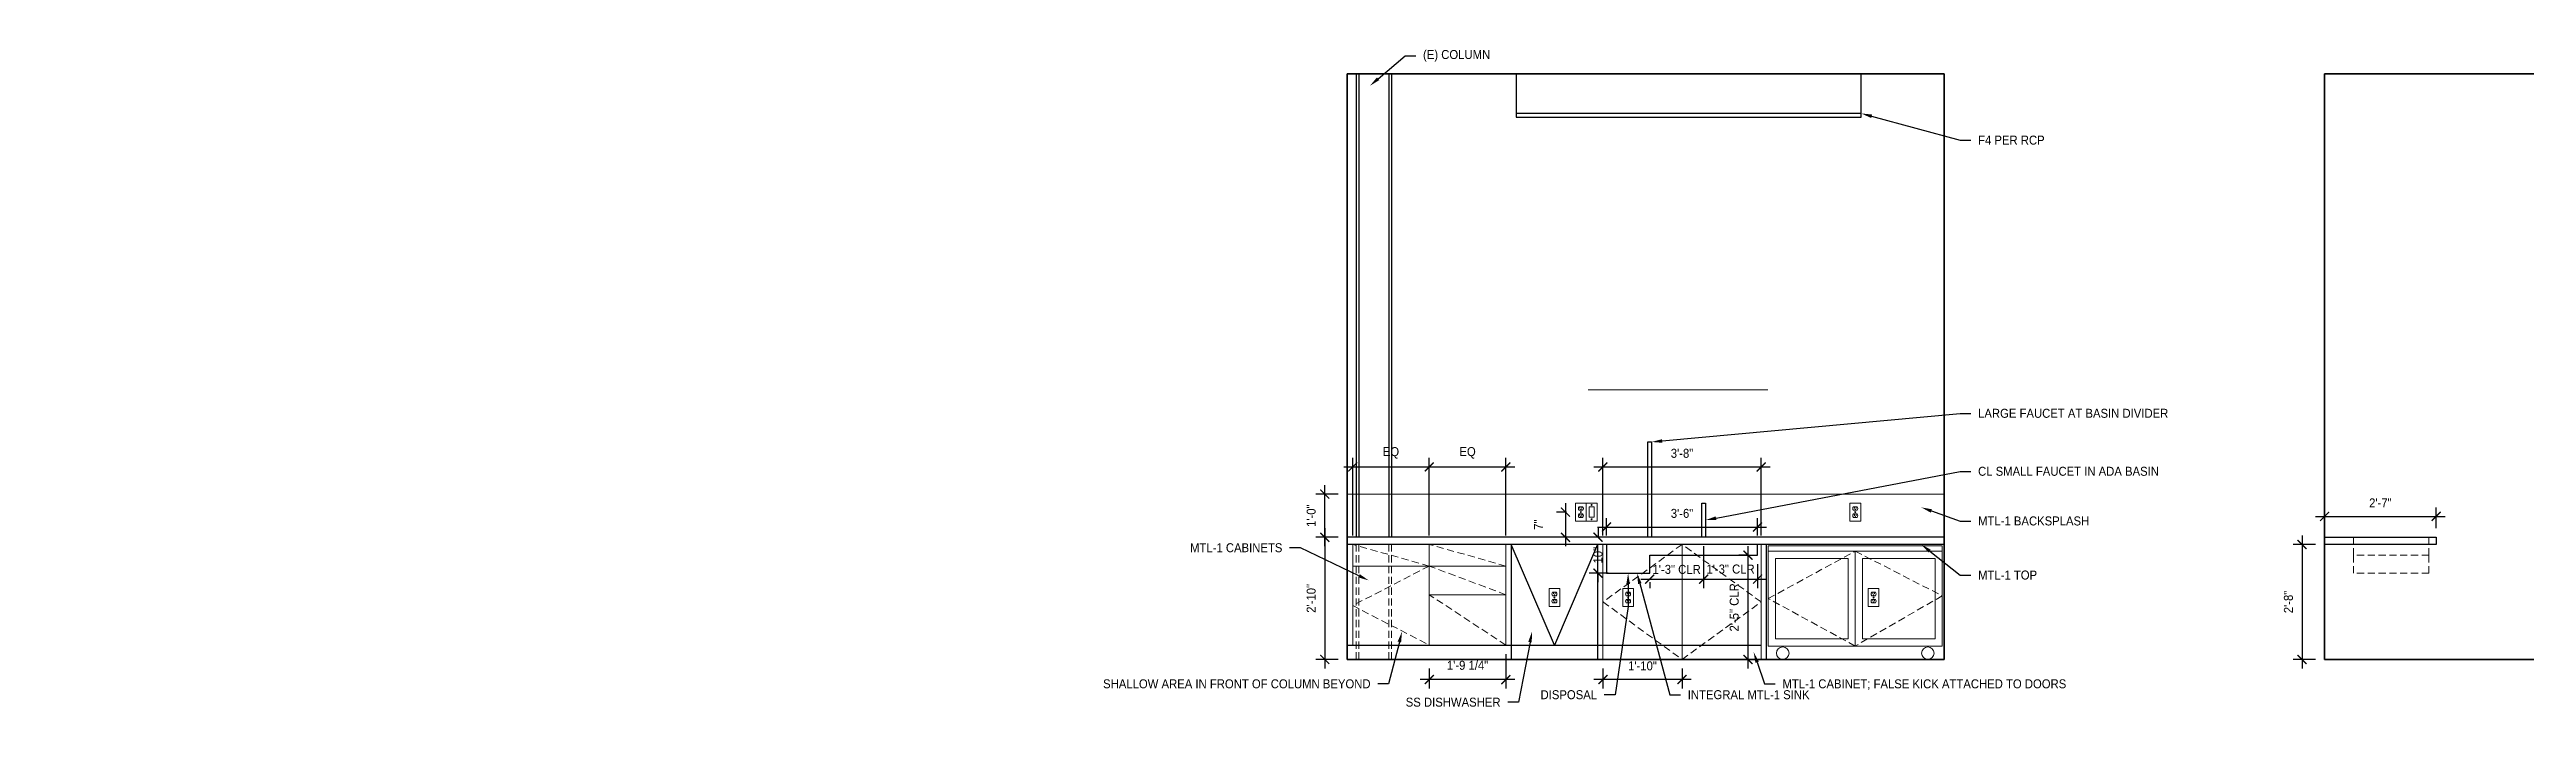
# Model space of a CAD drawing. Header units: inches. Extents: x -3027 to 6920, y -6604 to 320.
# Drawn here: x 3015 to 3703, y -3014 to -2830 of the extents above; entities that cross this region are included whole.
import ezdxf
from ezdxf import colors
from ezdxf.entities.mleader import LeaderData, LeaderLine
from ezdxf.math import Vec2, Vec3

# ---------------------------------------------------------------- set-up
doc = ezdxf.new("R2010")
doc.units = ezdxf.units.IN
doc.header["$LTSCALE"] = 4
doc.header["$MEASUREMENT"] = 0
doc.header["$PDMODE"] = 35
doc.header["$PDSIZE"] = -5
doc.linetypes.add('DASHED', pattern=[0.75, 0.5, -0.25])
doc.layers.get('0').update_dxf_attribs({"linetype": 'CONTINUOUS'})
doc.layers.get('Defpoints').update_dxf_attribs({"linetype": 'CONTINUOUS'})
for name, color, linetype, lineweight in [('A-ELEV-2', 5, 'CONTINUOUS', 25), ('A-ELEV-3', 8, 'CONTINUOUS', 15), ('A-ELEV-4', 9, 'CONTINUOUS', 9), ('A-ELEV-BYND', 9, 'DASHED', 9), ('A-ELEV-CUT', 3, 'CONTINUOUS', 50), ('A-NOTE-DIM', 8, 'CONTINUOUS', 15), ('A-NOTE-REF', 8, 'CONTINUOUS', 15)]:
    doc.layers.add(name, color=color, linetype=linetype, lineweight=lineweight)
doc.styles.add('ANNOT-SM', font='swisse.ttf', dxfattribs={"width": 0.9, "height": 0.078125})
doc.dimstyles.new('DIM-ANNOT', dxfattribs={"dimtxt": 0.078125, "dimasz": 0.078125, "dimexe": 0.078125, "dimexo": 0.078125, "dimgap": 0.078125, "dimtad": 1, "dimzin": 11, "dimdsep": 46, "dimlunit": 4, "dimtxsty": 'ANNOT-SM', "dimblk1": 'ARCHTICK', "dimblk2": 'ARCHTICK', "dimsah": 1, "dimcen": 0, "dimdle": 0.078125, "dimclrd": 8, "dimclre": 8, "dimclrt": 8, "dimadec": 0, "dimazin": 0, "dimtfac": 4, "dimtofl": 0, "dimtmove": 2, "dimatfit": 3, "dimfxl": 1, "dimfrac": 2, "dimtzin": 0, "dimarcsym": 0})

# ---------------------------------------------------------------- blocks, each defined once
blk = doc.blocks.new('_ARCHTICK')
at = {"color": 0, "linetype": 'ByBlock', "const_width": 0.15}
blk.add_lwpolyline([(-0.5, -0.5), (0.5, 0.5)], dxfattribs=at)
blk = doc.blocks.new('*D149')
at = {"layer": 'A-NOTE-DIM', "color": 8, "lineweight": -2, "transparency": 16777216}
for p, q in [((3644.85, -2960.19), (3680.85, -2960.19)), ((3647.35, -2963.5), (3647.35, -2957.69)), ((3678.35, -2963.5), (3678.35, -2957.69))]:
    blk.add_line(p, q, dxfattribs=at)
at = {"layer": 'Defpoints', "color": 0, "transparency": 16777216}
for p in [(3678.35, -2960.19), (3647.35, -2966), (3678.35, -2966)]:
    blk.add_point(p, dxfattribs=at)
at = {"layer": 'A-NOTE-DIM', "color": 8, "lineweight": -2, "transparency": 16777216, "xscale": 2.5, "yscale": 2.5, "zscale": 2.5, "rotation": 180}
blk.add_blockref('_ARCHTICK', (3647.35, -2960.19), dxfattribs=at)
at = {"layer": 'A-NOTE-DIM', "color": 8, "lineweight": -2, "transparency": 16777216, "xscale": 2.5, "yscale": 2.5, "zscale": 2.5}
blk.add_blockref('_ARCHTICK', (3678.35, -2960.19), dxfattribs=at)
at = {"layer": 'A-NOTE-DIM', "color": 8, "transparency": 16777216, "insert": (3662.85, -2956.44), "char_height": 2.5, "attachment_point": 5, "style": 'ANNOT-SM'}
blk.add_mtext('2\'-7" ', dxfattribs=at)
blk = doc.blocks.new('*D150')
at = {"layer": 'A-NOTE-DIM', "color": 8, "lineweight": -2, "transparency": 16777216}
for p, q in [((3644.85, -2968), (3638.57, -2968)), ((3641.07, -2965.5), (3641.07, -3002.5)), ((3644.85, -3000), (3638.57, -3000))]:
    blk.add_line(p, q, dxfattribs=at)
at = {"layer": 'Defpoints', "color": 0, "transparency": 16777216}
for p in [(3647.35, -2968), (3641.07, -3000), (3647.35, -3000)]:
    blk.add_point(p, dxfattribs=at)
at = {"layer": 'A-NOTE-DIM', "color": 8, "lineweight": -2, "transparency": 16777216, "xscale": 2.5, "yscale": 2.5, "zscale": 2.5}
for p, rotation in [((3641.07, -2968), 90), ((3641.07, -3000), 270)]:
    blk.add_blockref('_ARCHTICK', p, dxfattribs=dict(at, rotation=rotation))
at = {"layer": 'A-NOTE-DIM', "color": 8, "transparency": 16777216, "insert": (3637.29, -2984), "char_height": 2.5, "attachment_point": 5, "rotation": 90, "style": 'ANNOT-SM'}
blk.add_mtext('2\'-8" ', dxfattribs=at)
blk = doc.blocks.new('*D188')
at = {"layer": 'A-NOTE-DIM', "color": 8, "lineweight": -2, "transparency": 16777216}
for p, q in [((3373, -2954), (3366.74, -2954)), ((3369.24, -2968.5), (3369.24, -2951.5)), ((3373, -2966), (3366.74, -2966))]:
    blk.add_line(p, q, dxfattribs=at)
at = {"layer": 'Defpoints', "color": 0, "transparency": 16777216}
for p in [(3369.24, -2954), (3375.5, -2954), (3375.5, -2966)]:
    blk.add_point(p, dxfattribs=at)
at = {"layer": 'A-NOTE-DIM', "color": 8, "lineweight": -2, "transparency": 16777216, "xscale": 2.5, "yscale": 2.5, "zscale": 2.5}
for p, rotation in [((3369.24, -2954), 90), ((3369.24, -2966), 270)]:
    blk.add_blockref('_ARCHTICK', p, dxfattribs=dict(at, rotation=rotation))
at = {"layer": 'A-NOTE-DIM', "color": 8, "transparency": 16777216, "insert": (3365.46, -2960), "char_height": 2.5, "attachment_point": 5, "rotation": 90, "style": 'ANNOT-SM'}
blk.add_mtext('1\'-0" ', dxfattribs=at)
blk = doc.blocks.new('*D189')
at = {"layer": 'A-NOTE-DIM', "color": 8, "lineweight": -2, "transparency": 16777216}
for p, q in [((3373, -2966), (3366.74, -2966)), ((3369.24, -2963.5), (3369.24, -3002.5)), ((3373, -3000), (3366.74, -3000))]:
    blk.add_line(p, q, dxfattribs=at)
at = {"layer": 'Defpoints', "color": 0, "transparency": 16777216}
for p in [(3375.5, -2966), (3369.24, -3000), (3375.5, -3000)]:
    blk.add_point(p, dxfattribs=at)
at = {"layer": 'A-NOTE-DIM', "color": 8, "lineweight": -2, "transparency": 16777216, "xscale": 2.5, "yscale": 2.5, "zscale": 2.5}
for p, rotation in [((3369.24, -2966), 90), ((3369.24, -3000), 270)]:
    blk.add_blockref('_ARCHTICK', p, dxfattribs=dict(at, rotation=rotation))
at = {"layer": 'A-NOTE-DIM', "color": 8, "transparency": 16777216, "insert": (3365.46, -2983), "char_height": 2.5, "attachment_point": 5, "rotation": 90, "style": 'ANNOT-SM'}
blk.add_mtext('2\'-10" ', dxfattribs=at)
blk = doc.blocks.new('LED FIXTURE 8FT')
at = {"layer": 'A-ELEV-2'}
blk.add_line((0, -11), (-96, -11), dxfattribs=at)
blk.add_lwpolyline([(-96, 0), (-96, -12), (0, -12), (0, 0)], dxfattribs=at)
blk = doc.blocks.new('P11-UNDERCOUNTER REG double')
at = {"layer": 'A-ELEV-3'}
blk.add_lwpolyline([(0.5, 4), (0.5, 31.875), (48.875, 31.875), (48.875, 4), (0.5, 4)], dxfattribs=at)
for centre in [(4.5, 2), (44.875, 2)]:
    blk.add_circle(centre, 1.75, dxfattribs=at)
at = {"layer": 'A-ELEV-4'}
blk.add_line((48.875, 30.375), (0.5, 30.375), dxfattribs=at)
for points in [[(24.6875, 30.375), (0.5, 30.375), (0.5, 4), (24.6875, 4)], [(22.6875, 28.375), (2.5, 28.375), (2.5, 6), (22.6875, 6)], [(48.875, 4), (24.6875, 4), (24.6875, 30.375), (48.875, 30.375)], [(46.875, 6), (26.6875, 6), (26.6875, 28.375), (46.875, 28.375)]]:
    blk.add_lwpolyline(points, close=True, dxfattribs=at)
at = {"layer": 'A-ELEV-BYND'}
blk.add_lwpolyline([(24.6875, 4), (48.875, 17.1875), (24.6875, 30.375), (0.5, 17.9375)], close=True, dxfattribs=at)
blk = doc.blocks.new('*D190')
at = {"layer": 'A-NOTE-DIM', "color": 8, "lineweight": -2, "transparency": 16777216}
for p, q in [((3474.61, -2968.5), (3474.61, -2980.15)), ((3489.61, -2973.5), (3489.61, -2980.15)), ((3472.11, -2977.65), (3492.11, -2977.65))]:
    blk.add_line(p, q, dxfattribs=at)
at = {"layer": 'Defpoints', "color": 0, "transparency": 16777216}
for p in [(3474.61, -2966), (3489.61, -2971), (3489.61, -2977.65)]:
    blk.add_point(p, dxfattribs=at)
at = {"layer": 'A-NOTE-DIM', "color": 8, "lineweight": -2, "transparency": 16777216, "xscale": 2.5, "yscale": 2.5, "zscale": 2.5, "rotation": 180}
blk.add_blockref('_ARCHTICK', (3474.61, -2977.65), dxfattribs=at)
at = {"layer": 'A-NOTE-DIM', "color": 8, "lineweight": -2, "transparency": 16777216, "xscale": 2.5, "yscale": 2.5, "zscale": 2.5}
blk.add_blockref('_ARCHTICK', (3489.61, -2977.65), dxfattribs=at)
at = {"layer": 'A-NOTE-DIM', "color": 8, "transparency": 16777216, "insert": (3482.11, -2974.86), "char_height": 2.5, "attachment_point": 5, "style": 'ANNOT-SM'}
blk.add_mtext('1\'-3" CLR', dxfattribs=at)
blk = doc.blocks.new('*D191')
at = {"layer": 'A-NOTE-DIM', "color": 8, "lineweight": -2, "transparency": 16777216}
for p, q in [((3486.95, -2968.5), (3486.95, -3002.5)), ((3487.11, -2971), (3484.45, -2971)), ((3487.64, -3000), (3484.45, -3000))]:
    blk.add_line(p, q, dxfattribs=at)
at = {"layer": 'Defpoints', "color": 0, "transparency": 16777216}
for p in [(3489.61, -2971), (3486.95, -3000), (3490.14, -3000)]:
    blk.add_point(p, dxfattribs=at)
at = {"layer": 'A-NOTE-DIM', "color": 8, "lineweight": -2, "transparency": 16777216, "xscale": 2.5, "yscale": 2.5, "zscale": 2.5}
for p, rotation in [((3486.95, -2971), 90), ((3486.95, -3000), 270)]:
    blk.add_blockref('_ARCHTICK', p, dxfattribs=dict(at, rotation=rotation))
at = {"layer": 'A-NOTE-DIM', "color": 8, "transparency": 16777216, "insert": (3483.13, -2985.5), "char_height": 2.5, "attachment_point": 5, "rotation": 90, "style": 'ANNOT-SM'}
blk.add_mtext('2\'-5" CLR', dxfattribs=at)
blk = doc.blocks.new('*D192')
at = {"layer": 'A-NOTE-DIM', "color": 8, "lineweight": -2, "transparency": 16777216}
for p, q in [((3445.11, -2966), (3442.74, -2966)), ((3445.24, -2963.5), (3445.24, -2966.18)), ((3448.11, -2976), (3442.74, -2976)), ((3445.24, -2978.5), (3445.24, -2975.82))]:
    blk.add_line(p, q, dxfattribs=at)
at = {"layer": 'Defpoints', "color": 0, "transparency": 16777216}
for p in [(3445.24, -2966), (3447.61, -2966), (3450.61, -2976)]:
    blk.add_point(p, dxfattribs=at)
at = {"layer": 'A-NOTE-DIM', "color": 8, "lineweight": -2, "transparency": 16777216, "xscale": 2.5, "yscale": 2.5, "zscale": 2.5}
for p, rotation in [((3445.24, -2966), 90), ((3445.24, -2976), 270)]:
    blk.add_blockref('_ARCHTICK', p, dxfattribs=dict(at, rotation=rotation))
at = {"layer": 'A-NOTE-DIM', "color": 8, "transparency": 16777216, "insert": (3445.24, -2971), "char_height": 2.5, "attachment_point": 5, "rotation": 90, "style": 'ANNOT-SM'}
blk.add_mtext('10" ', dxfattribs=at)
blk = doc.blocks.new('*D193')
at = {"layer": 'A-NOTE-DIM', "color": 8, "lineweight": -2, "transparency": 16777216}
for p, q in [((3474.61, -2968.5), (3474.61, -2980.15)), ((3457.11, -2977.65), (3477.11, -2977.65)), ((3459.61, -2978.5), (3459.61, -2980.15))]:
    blk.add_line(p, q, dxfattribs=at)
at = {"layer": 'Defpoints', "color": 0, "transparency": 16777216}
for p in [(3474.61, -2966), (3459.61, -2976), (3474.61, -2977.65)]:
    blk.add_point(p, dxfattribs=at)
at = {"layer": 'A-NOTE-DIM', "color": 8, "lineweight": -2, "transparency": 16777216, "xscale": 2.5, "yscale": 2.5, "zscale": 2.5, "rotation": 180}
blk.add_blockref('_ARCHTICK', (3459.61, -2977.65), dxfattribs=at)
at = {"layer": 'A-NOTE-DIM', "color": 8, "lineweight": -2, "transparency": 16777216, "xscale": 2.5, "yscale": 2.5, "zscale": 2.5}
blk.add_blockref('_ARCHTICK', (3474.61, -2977.65), dxfattribs=at)
at = {"layer": 'A-NOTE-DIM', "color": 8, "transparency": 16777216, "insert": (3467.11, -2974.95), "char_height": 2.5, "attachment_point": 5, "style": 'ANNOT-SM'}
blk.add_mtext('1\'-3" CLR', dxfattribs=at)
blk = doc.blocks.new('*D194')
at = {"layer": 'A-NOTE-DIM', "color": 8, "lineweight": -2, "transparency": 16777216}
for p, q in [((3447.61, -2965.5), (3447.61, -2960.67)), ((3489.61, -2965.5), (3489.61, -2960.67)), ((3445.11, -2963.17), (3492.11, -2963.17))]:
    blk.add_line(p, q, dxfattribs=at)
at = {"layer": 'Defpoints', "color": 0, "transparency": 16777216}
for p in [(3447.61, -2968), (3489.61, -2963.17), (3489.61, -2968)]:
    blk.add_point(p, dxfattribs=at)
at = {"layer": 'A-NOTE-DIM', "color": 8, "lineweight": -2, "transparency": 16777216, "xscale": 2.5, "yscale": 2.5, "zscale": 2.5, "rotation": 180}
blk.add_blockref('_ARCHTICK', (3447.61, -2963.17), dxfattribs=at)
at = {"layer": 'A-NOTE-DIM', "color": 8, "lineweight": -2, "transparency": 16777216, "xscale": 2.5, "yscale": 2.5, "zscale": 2.5}
blk.add_blockref('_ARCHTICK', (3489.61, -2963.17), dxfattribs=at)
at = {"layer": 'A-NOTE-DIM', "color": 8, "transparency": 16777216, "insert": (3468.61, -2959.38), "char_height": 2.5, "attachment_point": 5, "style": 'ANNOT-SM'}
blk.add_mtext('3\'-6" ', dxfattribs=at)
blk = doc.blocks.new('E16-SWITCH-ROCKER')
at = {"layer": 'A-ELEV-3'}
blk.add_lwpolyline([(1.5, -2.5), (1.5, 2.5), (-1.5, 2.5), (-1.5, -2.5)], close=True, dxfattribs=at)
at = {"layer": 'A-ELEV-3', "ltscale": 0.5}
blk.add_lwpolyline([(-0.7, 1.44), (0.7, 1.44), (0.7, -1.44), (-0.7, -1.44)], close=True, dxfattribs=at)
at = {"layer": 'A-ELEV-3'}
for centre in [(0, 2), (0, -2)]:
    blk.add_circle(centre, 0.125, dxfattribs=at)
blk = doc.blocks.new('E16-DUPLEX')
at = {"layer": 'A-ELEV-3'}
for p, q in [((-0.25, 1), (-0.25, 1.38)), ((0.06, 0.62), (-0.06, 0.62)), ((0.25, 1), (0.25, 1.38)), ((-0.25, -1), (-0.25, -0.62)), ((0.06, -1.38), (-0.06, -1.38)), ((0.25, -1), (0.25, -0.62))]:
    blk.add_line(p, q, dxfattribs=at)
blk.add_lwpolyline([(-1.5, -2.5), (-1.5, 2.5), (1.5, 2.5), (1.5, -2.5)], close=True, dxfattribs=at)
for points in [[(-0.5, 0.5), (0.5, 0.5, 0.381966), (0.5, 1.5), (-0.5, 1.5, 0.381966)], [(-0.5, -1.5), (0.5, -1.5, 0.381966), (0.5, -0.5), (-0.5, -0.5, 0.381966)]]:
    blk.add_lwpolyline(points, format="xyb", close=True, dxfattribs=at)
blk.add_circle((0, 0), 0.125, dxfattribs=at)
for centre in [(0, 0.69), (0, -1.31)]:
    blk.add_arc(centre, 0.0859, 313.88087, 226.11913, dxfattribs=at)
blk = doc.blocks.new('DW')
blk.add_lwpolyline([(24, 32), (12, 4), (0, 32)])
at = {"layer": 'A-ELEV-2'}
for p, q in [((0, 32), (0, 0)), ((24, 32), (24, 0)), ((0, 4), (24, 4))]:
    blk.add_line(p, q, dxfattribs=at)
at = {"layer": 'A-ELEV-3'}
blk.add_blockref('E16-DUPLEX', (12, 17.22), dxfattribs=at)
blk = doc.blocks.new('*D212')
at = {"layer": 'A-NOTE-DIM', "color": 8, "lineweight": -2, "transparency": 16777216}
for p, q in [((3446.61, -3002.5), (3446.61, -3008.07)), ((3468.61, -3002.5), (3468.61, -3008.07)), ((3471.11, -3005.57), (3444.11, -3005.57))]:
    blk.add_line(p, q, dxfattribs=at)
at = {"layer": 'Defpoints', "color": 0, "transparency": 16777216}
for p in [(3446.61, -3000), (3468.61, -3000), (3446.61, -3005.57)]:
    blk.add_point(p, dxfattribs=at)
at = {"layer": 'A-NOTE-DIM', "color": 8, "lineweight": -2, "transparency": 16777216, "xscale": 2.5, "yscale": 2.5, "zscale": 2.5, "rotation": 180}
blk.add_blockref('_ARCHTICK', (3446.61, -3005.57), dxfattribs=at)
at = {"layer": 'A-NOTE-DIM', "color": 8, "lineweight": -2, "transparency": 16777216, "xscale": 2.5, "yscale": 2.5, "zscale": 2.5}
blk.add_blockref('_ARCHTICK', (3468.61, -3005.57), dxfattribs=at)
at = {"layer": 'A-NOTE-DIM', "color": 8, "transparency": 16777216, "insert": (3457.61, -3001.79), "char_height": 2.5, "attachment_point": 5, "style": 'ANNOT-SM'}
blk.add_mtext('1\'-10" ', dxfattribs=at)
blk = doc.blocks.new('*D213')
at = {"layer": 'A-NOTE-DIM', "color": 8, "lineweight": -2, "transparency": 16777216}
for p, q in [((3398.31, -3002.5), (3398.31, -3008.08)), ((3419.61, -2998.5), (3419.61, -3008.08)), ((3422.11, -3005.58), (3395.81, -3005.58))]:
    blk.add_line(p, q, dxfattribs=at)
at = {"layer": 'Defpoints', "color": 0, "transparency": 16777216}
for p in [(3419.61, -2996), (3398.31, -3000), (3398.31, -3005.58)]:
    blk.add_point(p, dxfattribs=at)
at = {"layer": 'A-NOTE-DIM', "color": 8, "lineweight": -2, "transparency": 16777216, "xscale": 2.5, "yscale": 2.5, "zscale": 2.5, "rotation": 180}
blk.add_blockref('_ARCHTICK', (3398.31, -3005.58), dxfattribs=at)
at = {"layer": 'A-NOTE-DIM', "color": 8, "lineweight": -2, "transparency": 16777216, "xscale": 2.5, "yscale": 2.5, "zscale": 2.5}
blk.add_blockref('_ARCHTICK', (3419.61, -3005.58), dxfattribs=at)
at = {"layer": 'A-NOTE-DIM', "color": 8, "transparency": 16777216, "insert": (3408.96, -3001.63), "char_height": 2.5, "attachment_point": 5, "style": 'ANNOT-SM'}
blk.add_mtext('1\'-9 1/4" ', dxfattribs=at)
blk = doc.blocks.new('*D214')
at = {"layer": 'A-NOTE-DIM', "color": 8, "lineweight": -2, "transparency": 16777216}
for p, q in [((3374.5, -2946.45), (3400.81, -2946.45)), ((3377, -2965.5), (3377, -2943.95)), ((3398.31, -2965.5), (3398.31, -2943.95))]:
    blk.add_line(p, q, dxfattribs=at)
at = {"layer": 'Defpoints', "color": 0, "transparency": 16777216}
for p in [(3398.31, -2946.45), (3377, -2968), (3398.31, -2968)]:
    blk.add_point(p, dxfattribs=at)
at = {"layer": 'A-NOTE-DIM', "color": 8, "lineweight": -2, "transparency": 16777216, "xscale": 2.5, "yscale": 2.5, "zscale": 2.5, "rotation": 180}
blk.add_blockref('_ARCHTICK', (3377, -2946.45), dxfattribs=at)
at = {"layer": 'A-NOTE-DIM', "color": 8, "lineweight": -2, "transparency": 16777216, "xscale": 2.5, "yscale": 2.5, "zscale": 2.5}
blk.add_blockref('_ARCHTICK', (3398.31, -2946.45), dxfattribs=at)
at = {"layer": 'A-NOTE-DIM', "color": 8, "transparency": 16777216, "insert": (3387.65, -2942.53), "char_height": 2.5, "attachment_point": 5, "style": 'ANNOT-SM'}
blk.add_mtext('EQ', dxfattribs=at)
blk = doc.blocks.new('*D215')
at = {"layer": 'A-NOTE-DIM', "color": 8, "lineweight": -2, "transparency": 16777216}
for p, q in [((3395.81, -2946.45), (3422.11, -2946.45)), ((3398.31, -2965.5), (3398.31, -2943.95)), ((3419.61, -2965.5), (3419.61, -2943.95))]:
    blk.add_line(p, q, dxfattribs=at)
at = {"layer": 'Defpoints', "color": 0, "transparency": 16777216}
for p in [(3419.61, -2946.45), (3398.31, -2968), (3419.61, -2968)]:
    blk.add_point(p, dxfattribs=at)
at = {"layer": 'A-NOTE-DIM', "color": 8, "lineweight": -2, "transparency": 16777216, "xscale": 2.5, "yscale": 2.5, "zscale": 2.5, "rotation": 180}
blk.add_blockref('_ARCHTICK', (3398.31, -2946.45), dxfattribs=at)
at = {"layer": 'A-NOTE-DIM', "color": 8, "lineweight": -2, "transparency": 16777216, "xscale": 2.5, "yscale": 2.5, "zscale": 2.5}
blk.add_blockref('_ARCHTICK', (3419.61, -2946.45), dxfattribs=at)
at = {"layer": 'A-NOTE-DIM', "color": 8, "transparency": 16777216, "insert": (3408.96, -2942.53), "char_height": 2.5, "attachment_point": 5, "style": 'ANNOT-SM'}
blk.add_mtext('EQ', dxfattribs=at)
blk = doc.blocks.new('*D216')
at = {"layer": 'A-NOTE-DIM', "color": 8, "lineweight": -2, "transparency": 16777216}
for p, q in [((3444.11, -2946.45), (3493.11, -2946.45)), ((3446.61, -2965.5), (3446.61, -2943.95)), ((3490.61, -2965.5), (3490.61, -2943.95))]:
    blk.add_line(p, q, dxfattribs=at)
at = {"layer": 'Defpoints', "color": 0, "transparency": 16777216}
for p in [(3490.61, -2946.45), (3446.61, -2968), (3490.61, -2968)]:
    blk.add_point(p, dxfattribs=at)
at = {"layer": 'A-NOTE-DIM', "color": 8, "lineweight": -2, "transparency": 16777216, "xscale": 2.5, "yscale": 2.5, "zscale": 2.5, "rotation": 180}
blk.add_blockref('_ARCHTICK', (3446.61, -2946.45), dxfattribs=at)
at = {"layer": 'A-NOTE-DIM', "color": 8, "lineweight": -2, "transparency": 16777216, "xscale": 2.5, "yscale": 2.5, "zscale": 2.5}
blk.add_blockref('_ARCHTICK', (3490.61, -2946.45), dxfattribs=at)
at = {"layer": 'A-NOTE-DIM', "color": 8, "transparency": 16777216, "insert": (3468.61, -2942.67), "char_height": 2.5, "attachment_point": 5, "style": 'ANNOT-SM'}
blk.add_mtext('3\'-8" ', dxfattribs=at)
blk = doc.blocks.new('*D217')
at = {"layer": 'A-NOTE-DIM', "color": 8, "lineweight": -2, "transparency": 16777216}
for p, q in [((3436.47, -2959), (3433.68, -2959)), ((3436.18, -2956.5), (3436.18, -2968.5)), ((3436.47, -2966), (3433.68, -2966))]:
    blk.add_line(p, q, dxfattribs=at)
at = {"layer": 'Defpoints', "color": 0, "transparency": 16777216}
for p in [(3438.97, -2959), (3436.18, -2966), (3438.97, -2966)]:
    blk.add_point(p, dxfattribs=at)
at = {"layer": 'A-NOTE-DIM', "color": 8, "lineweight": -2, "transparency": 16777216, "xscale": 2.5, "yscale": 2.5, "zscale": 2.5}
for p, rotation in [((3436.18, -2959), 90), ((3436.18, -2966), 270)]:
    blk.add_blockref('_ARCHTICK', p, dxfattribs=dict(at, rotation=rotation))
at = {"layer": 'A-NOTE-DIM', "color": 8, "transparency": 16777216, "insert": (3428.68, -2962.5), "char_height": 2.5, "attachment_point": 5, "rotation": 90, "style": 'ANNOT-SM'}
blk.add_mtext('7" ', dxfattribs=at)

msp = doc.modelspace()

# ---------------------------------------------------------------- linework, layer by layer
at = {"layer": 'A-ELEV-2'}
for p, q in [((3378.00686, -2837.125), (3378.00686, -2966)), ((3378.75686, -2837.125), (3378.75686, -2966)), ((3387.03437, -2837.125), (3387.03437, -2966)), ((3387.78437, -2837.125), (3387.78437, -2966)), ((3541.48879, -2966), (3375.4998, -2966)), ((3541.48879, -2968), (3375.4998, -2968)), ((3492.11379, -3000), (3492.11379, -2968)), ((3375.4998, -2996), (3490.61379, -2996))]:
    msp.add_line(p, q, dxfattribs=at)
for points in [[(3459.11379, -2966), (3459.11379, -2939.5), (3460.11379, -2939.5), (3460.11379, -2966)], [(3474.11379, -2966), (3474.11379, -2956.5), (3475.11379, -2956.5), (3475.11379, -2966)], [(3489.61379, -2968), (3447.61379, -2968), (3447.61379, -2976), (3459.61379, -2976), (3459.61379, -2971), (3489.61379, -2971), (3489.61379, -2968)], [(3647.34793, -2966), (3678.34793, -2966), (3678.34793, -2968), (3647.34793, -2968)]]:
    msp.add_lwpolyline(points, dxfattribs=at)
at = {"layer": 'A-ELEV-3'}
for p, q in [((3541.48879, -2954), (3375.4998, -2954)), ((3376.9998, -2968), (3376.9998, -2996)), ((3398.3068, -2996), (3398.3068, -2968)), ((3419.61379, -2996), (3419.61379, -2968)), ((3421.11379, -3000), (3421.11379, -2968)), ((3445.11379, -3000), (3445.11379, -2968)), ((3446.61379, -3000), (3446.61379, -2968)), ((3468.61379, -3000), (3468.61379, -2968)), ((3490.61379, -3000), (3490.61379, -2968)), ((3419.61379, -2974), (3376.9998, -2974))]:
    msp.add_line(p, q, dxfattribs=at)
for points in [[(3398.3068, -2974), (3376.9998, -2974), (3376.9998, -2996), (3398.3068, -2996)], [(3419.61379, -2996), (3398.3068, -2996), (3398.3068, -2974), (3419.61379, -2974)], [(3419.61379, -2974), (3398.3068, -2974), (3398.3068, -2982), (3419.61379, -2982)], [(3398.3068, -2982), (3419.61379, -2982), (3419.61379, -2996), (3398.3068, -2996)]]:
    msp.add_lwpolyline(points, close=True, dxfattribs=at)
at = {"layer": 'A-ELEV-BYND'}
for p, q in [((3398.3068, -2974), (3376.9998, -2968)), ((3378.00686, -2968), (3378.00686, -3000)), ((3378.75686, -2968), (3378.75686, -3000)), ((3387.03437, -2968), (3387.03437, -3000)), ((3387.78437, -2968), (3387.78437, -3000)), ((3419.61379, -2974), (3398.3068, -2968)), ((3419.61379, -2982), (3398.3068, -2974)), ((3419.61379, -2996), (3398.3068, -2982))]:
    msp.add_line(p, q, dxfattribs=at)
msp.add_lwpolyline([(3468.61379, -3000), (3490.61379, -2984), (3468.61379, -2968), (3446.61379, -2984)], close=True, dxfattribs=at)
for points in [[(3676.34793, -2966), (3676.34793, -2971), (3655.34793, -2971), (3655.34793, -2966)], [(3398.3068, -2974), (3376.9998, -2985), (3398.3068, -2996)], [(3676.34793, -2971), (3676.34793, -2976), (3655.34793, -2976), (3655.34793, -2971)]]:
    msp.add_lwpolyline(points, dxfattribs=at)
at = {"layer": 'A-ELEV-CUT'}
for points in [[(3541.48879, -3000), (3375.4998, -3000), (3375.4998, -2837.125), (3541.48879, -2837.125)], [(3813.33692, -3000), (3647.34793, -3000), (3647.34793, -2837.125), (3813.33692, -2837.125)]]:
    msp.add_lwpolyline(points, close=True, dxfattribs=at)
at = {"layer": 'A-NOTE-DIM'}
msp.add_line((3442.4998, -2924.99525), (3492.4998, -2924.99525), dxfattribs=at)

# ---------------------------------------------------------------- block references
msp.add_blockref('DW', (3421.11379, -3000))
at = {"xscale": -1}
msp.add_blockref('P11-UNDERCOUNTER REG double', (3541.48879, -3000.25), dxfattribs=at)
at = {"layer": 'A-ELEV-2'}
msp.add_blockref('LED FIXTURE 8FT', (3518.4466, -2837.125), dxfattribs=at)
at = {"layer": 'A-ELEV-3'}
for p in [(3440.4704, -2959), (3516.80129, -2959), (3453.61379, -2982.77914), (3521.89361, -2982.77914)]:
    msp.add_blockref('E16-DUPLEX', p, dxfattribs=at)
at = {"layer": 'A-NOTE-REF'}
msp.add_blockref('E16-SWITCH-ROCKER', (3443.4704, -2959), dxfattribs=at)

# ---------------------------------------------------------------- dimensions: what is measured, and where the dimension line sits
at = {"layer": 'A-NOTE-DIM'}
for base, p1, p2, picture, middle in [((3398.3068, -2946.45), (3376.9998, -2968), (3398.3068, -2968), '*D214', (3387.6533, -2942.5335)), ((3419.61379, -2946.45), (3398.3068, -2968), (3419.61379, -2968), '*D215', (3408.9603, -2942.5335))]:
    dim = msp.add_linear_dim(base=base, p1=p1, p2=p2, text='EQ', dimstyle='DIM-ANNOT', override={"dimpost": ' '}, dxfattribs=at)
    dim.commit()
    dim.dimension.update_dxf_attribs({"geometry": picture, "text_midpoint": middle})
for base, p1, p2, picture, middle in [((3490.61379, -2946.45), (3446.61379, -2968), (3490.61379, -2968), '*D216', (3468.61379, -2942.66704)), ((3678.34793, -2960.18772), (3647.34793, -2966), (3678.34793, -2966), '*D149', (3662.84793, -2956.43772)), ((3489.61379, -2963.16828), (3447.61379, -2968), (3489.61379, -2968), '*D194', (3468.61379, -2959.38362)), ((3398.3068, -3005.575), (3419.61379, -2996), (3398.3068, -3000), '*D213', (3408.9603, -3001.63146)), ((3446.61379, -3005.575), (3468.61379, -3000), (3446.61379, -3000), '*D212', (3457.61379, -3001.79204))]:
    dim = msp.add_linear_dim(base=base, p1=p1, p2=p2, dimstyle='DIM-ANNOT', override={"dimpost": ' '}, dxfattribs=at)
    dim.commit()
    dim.dimension.update_dxf_attribs({"geometry": picture, "text_midpoint": middle})
for base, p1, p2, override, picture, middle in [((3369.24089, -2954), (3375.4998, -2966), (3375.4998, -2954), {"dimpost": ' '}, '*D188', (3365.45793, -2960)), ((3436.175, -2966), (3438.9704, -2959), (3438.9704, -2966), {"dimpost": ' '}, '*D217', (3428.675, -2962.5)), ((3369.24089, -3000), (3375.4998, -2966), (3375.4998, -3000), {"dimpost": ' '}, '*D189', (3365.45793, -2983)), ((3486.94867, -3000), (3489.61379, -2971), (3490.14479, -3000), {"dimpost": ' CLR'}, '*D191', (3483.13274, -2985.5)), ((3641.0697, -3000), (3647.34793, -2968), (3647.34793, -3000), {"dimpost": ' '}, '*D150', (3637.28674, -2984))]:
    dim = msp.add_linear_dim(base=base, p1=p1, p2=p2, angle=90, dimstyle='DIM-ANNOT', override=override, dxfattribs=at)
    dim.commit()
    dim.dimension.update_dxf_attribs({"geometry": picture, "text_midpoint": middle})
dim = msp.add_linear_dim(base=(3445.23727, -2966), p1=(3450.61379, -2976), p2=(3447.61379, -2966), angle=90, dimstyle='DIM-ANNOT', override={"dimpost": ' '}, dxfattribs=at)
dim.commit()
dim.dimension.update_dxf_attribs({"geometry": '*D192', "text_midpoint": (3445.23727, -2971), "dimtype": 160})
for base, p1, p2, picture, middle in [((3474.61379, -2977.64982), (3459.61379, -2976), (3474.61379, -2966), '*D193', (3467.11379, -2974.94639)), ((3489.61379, -2977.64982), (3474.61379, -2966), (3489.61379, -2971), '*D190', (3482.11379, -2974.85728))]:
    dim = msp.add_linear_dim(base=base, p1=p1, p2=p2, dimstyle='DIM-ANNOT', override={"dimpost": ' CLR'}, dxfattribs=at)
    dim.commit()
    dim.dimension.update_dxf_attribs({"geometry": picture, "text_midpoint": middle, "dimtype": 160})

# ---------------------------------------------------------------- leaders
at = {"layer": 'A-NOTE-REF'}
ml = msp.add_multileader_mtext('Standard', dxfattribs=at)
ml.set_content('(E) COLUMN', color=256, style='ANNOT-SM')
ml.set_leader_properties()
ml.build(insert=Vec2(0, 0))
ml.multileader.update_dxf_attribs({"dogleg_length": 0.09375, "arrow_head_size": 3, "scale": 32})
ctx = ml.context
ctx.base_point, ctx.scale, ctx.char_height, ctx.arrow_head_size, ctx.plane_origin = Vec3(3394.56648, -2832.0658), 32, 2.5, 3, Vec3(3384.71188, -2809.2658)
notes = []
notes.append((ctx, [(0, (1, 1, 0), (3391.56648, -2832.0658), (1, 0), 3, [(0, [(3381.79167, -2840.44314)], 0, [])])]))
ctx.mtext.insert, ctx.mtext.flow_direction = Vec3(3396.56648, -2830.48703), 5
ml = msp.add_multileader_mtext('Standard', dxfattribs=at)
ml.set_content('F4 PER RCP', color=256, style='ANNOT-SM')
ml.set_leader_properties()
ml.build(insert=Vec2(0, 0))
ml.multileader.update_dxf_attribs({"dogleg_length": 0.09375, "arrow_head_size": 3, "scale": 32})
ctx = ml.context
ctx.base_point, ctx.scale, ctx.char_height, ctx.arrow_head_size, ctx.plane_origin = Vec3(3548.96038, -2855.57696), 32, 2.5, 3, Vec3(3539.10577, -2832.77696)
notes.append((ctx, [(0, (1, 1, 0), (3545.96038, -2855.57696), (1, 0), 3, [(0, [(3518.4466, -2848.125)], 0, [])])]))
ctx.mtext.insert, ctx.mtext.width, ctx.mtext.flow_direction = Vec3(3550.96038, -2854.294), 22.7867275, 5
ml = msp.add_multileader_mtext('Standard', dxfattribs=at)
ml.set_content('LARGE FAUCET AT BASIN DIVIDER', color=256, style='ANNOT-SM')
ml.set_leader_properties()
ml.build(insert=Vec2(0, 0))
ml.multileader.update_dxf_attribs({"dogleg_length": 0.09375, "arrow_head_size": 3, "scale": 32})
ctx = ml.context
ctx.base_point, ctx.scale, ctx.char_height, ctx.arrow_head_size, ctx.plane_origin = Vec3(3548.96038, -2931.55959), 32, 2.5, 3, Vec3(3477.0925, -2967.875)
notes.append((ctx, [(0, (1, 1, 0), (3545.96038, -2931.55959), (1, 0), 3, [(0, [(3460.11379, -2939.5)], 0, [])])]))
ctx.mtext.insert, ctx.mtext.width, ctx.mtext.flow_direction = Vec3(3550.96038, -2930.27663), 26.1156539, 5
ml = msp.add_multileader_mtext('Standard', dxfattribs=at)
ml.set_content('CL SMALL FAUCET IN ADA BASIN', color=256, style='ANNOT-SM')
ml.set_leader_properties()
ml.build(insert=Vec2(0, 0))
ml.multileader.update_dxf_attribs({"dogleg_length": 0.09375, "arrow_head_size": 3, "scale": 32})
ctx = ml.context
ctx.base_point, ctx.scale, ctx.char_height, ctx.arrow_head_size, ctx.plane_origin = Vec3(3548.96038, -2947.68459), 32, 2.5, 3, Vec3(3477.0925, -2984)
notes.append((ctx, [(0, (1, 1, 0), (3545.96038, -2947.68459), (1, 0), 3, [(0, [(3475.11379, -2961.25)], 0, [])])]))
ctx.mtext.insert, ctx.mtext.width, ctx.mtext.flow_direction = Vec3(3550.96038, -2946.40163), 26.1156539, 5
ml = msp.add_multileader_mtext('Standard', dxfattribs=at)
ml.set_content('MTL-1 BACKSPLASH', color=256, style='ANNOT-SM')
ml.set_leader_properties()
ml.build(insert=Vec2(0, 0))
ml.multileader.update_dxf_attribs({"dogleg_length": 0.09375, "arrow_head_size": 3, "scale": 32})
ctx = ml.context
ctx.base_point, ctx.scale, ctx.char_height, ctx.arrow_head_size, ctx.plane_origin = Vec3(3548.96038, -2961.49855), 32, 2.5, 3, Vec3(3539.10577, -2924.88459)
notes.append((ctx, [(0, (1, 1, 0), (3545.96038, -2961.49855), (1, 0), 3, [(0, [(3535.15064, -2957.69602)], 0, [])])]))
ctx.mtext.insert, ctx.mtext.width, ctx.mtext.flow_direction = Vec3(3550.96038, -2960.21559), 22.7867275, 5
ml = msp.add_multileader_mtext('Standard', dxfattribs=at)
ml.set_content('MTL-1 CABINETS', color=256, style='ANNOT-SM')
ml.set_leader_properties()
ml.build(insert=Vec2(0, 0))
ml.multileader.update_dxf_attribs({"dogleg_length": 0.09375, "arrow_head_size": 3, "scale": 32})
ctx = ml.context
ctx.base_point, ctx.scale, ctx.char_height, ctx.arrow_head_size, ctx.plane_origin = Vec3(3338.23027, -2968.95), 32, 2.5, 3, Vec3(3365.08142, -2951.725)
ctx.text_align_type = 2
notes.append((ctx, [(0, (1, 1, 0), (3362.4468, -2968.95), (-1, 0), 3, [(0, [(3381.45, -2978)], 0, [])])]))
ctx.mtext.insert, ctx.mtext.width, ctx.mtext.alignment, ctx.mtext.flow_direction = Vec3(3357.4468, -2967.66704), 23.1042215, 3, 5
ml = msp.add_multileader_mtext('Standard', dxfattribs=at)
ml.set_content('MTL-1 TOP', color=256, style='ANNOT-SM')
ml.set_leader_properties()
ml.build(insert=Vec2(0, 0))
ml.multileader.update_dxf_attribs({"dogleg_length": 0.09375, "arrow_head_size": 3, "scale": 32})
ctx = ml.context
ctx.base_point, ctx.scale, ctx.char_height, ctx.arrow_head_size, ctx.plane_origin = Vec3(3548.96038, -2976.54113), 32, 2.5, 3, Vec3(3539.10577, -2936.34223)
notes.append((ctx, [(0, (1, 1, 0), (3545.96038, -2976.54113), (1, 0), 3, [(0, [(3535.15064, -2968)], 0, [])])]))
ctx.mtext.insert, ctx.mtext.width, ctx.mtext.flow_direction = Vec3(3550.96038, -2975.25817), 37.9115098, 5
ml = msp.add_multileader_mtext('Standard', dxfattribs=at)
ml.set_content('DISPOSAL', color=256, style='ANNOT-SM')
ml.set_leader_properties()
ml.build(insert=Vec2(0, 0))
ml.multileader.update_dxf_attribs({"dogleg_length": 0.09375, "arrow_head_size": 3, "scale": 32})
ctx = ml.context
ctx.base_point, ctx.scale, ctx.char_height, ctx.arrow_head_size, ctx.plane_origin = Vec3(3425.7752, -3009.825), 32, 2.5, 3, Vec3(3456.12163, -2984)
ctx.text_align_type = 2
notes.append((ctx, [(0, (1, 1, 0), (3449.975, -3009.825), (-1, 0), 3, [(1, [(3453.61379, -2976), (3453.61379, -2985.27914)], 0, [])])]))
ctx.mtext.insert, ctx.mtext.width, ctx.mtext.alignment, ctx.mtext.flow_direction = Vec3(3444.975, -3008.54204), 23.1042215, 3, 5
ml = msp.add_multileader_mtext('Standard', dxfattribs=at)
ml.set_content('INTEGRAL MTL-1 SINK', color=256, style='ANNOT-SM')
ml.set_leader_properties()
ml.build(insert=Vec2(0, 0))
ml.multileader.update_dxf_attribs({"dogleg_length": 0.09375, "arrow_head_size": 3, "scale": 32})
ctx = ml.context
ctx.base_point, ctx.scale, ctx.char_height, ctx.arrow_head_size, ctx.plane_origin = Vec3(3468.2032, -3009.825), 32, 2.5, 3, Vec3(3462.56858, -2984)
notes.append((ctx, [(0, (1, 1, 0), (3465.2032, -3009.825), (1, 0), 3, [(0, [(3456.08964, -2976)], 0, [])])]))
ctx.mtext.insert, ctx.mtext.width, ctx.mtext.flow_direction = Vec3(3470.2032, -3008.54204), 23.1042215, 5
ml = msp.add_multileader_mtext('Standard', dxfattribs=at)
ml.set_content('SS DISHWASHER', color=256, style='ANNOT-SM')
ml.set_leader_properties()
ml.build(insert=Vec2(0, 0))
ml.multileader.update_dxf_attribs({"dogleg_length": 0.09375, "arrow_head_size": 3, "scale": 32})
ctx = ml.context
ctx.base_point, ctx.scale, ctx.char_height, ctx.arrow_head_size, ctx.plane_origin = Vec3(3386.95867, -3011.9), 32, 2.5, 3, Vec3(3417.92405, -2984)
ctx.text_align_type = 2
notes.append((ctx, [(0, (1, 1, 0), (3423.125, -3011.9), (-1, 0), 3, [(0, [(3426.88613, -2992.23875)], 0, [])])]))
ctx.mtext.insert, ctx.mtext.width, ctx.mtext.alignment, ctx.mtext.flow_direction = Vec3(3418.125, -3010.61704), 35.2851645, 3, 5
ml = msp.add_multileader_mtext('Standard', dxfattribs=at)
ml.set_content('SHALLOW AREA IN FRONT OF COLUMN BEYOND', color=256, style='ANNOT-SM')
ml.set_leader_properties()
ml.build(insert=Vec2(0, 0))
ml.multileader.update_dxf_attribs({"dogleg_length": 0.09375, "arrow_head_size": 3, "scale": 32})
ctx = ml.context
ctx.base_point, ctx.scale, ctx.char_height, ctx.arrow_head_size, ctx.plane_origin = Vec3(3348.51151, -3006.8), 32, 2.5, 3, Vec3(3381.77405, -2984)
ctx.text_align_type = 2
notes.append((ctx, [(0, (1, 1, 0), (3386.975, -3006.8), (-1, 0), 3, [(0, [(3390.73613, -2992.23875)], 0, [])])]))
ctx.mtext.insert, ctx.mtext.width, ctx.mtext.alignment, ctx.mtext.flow_direction = Vec3(3381.975, -3005.51704), 31.5019546, 3, 5
ml = msp.add_multileader_mtext('Standard', dxfattribs=at)
ml.set_content('MTL-1 CABINET; FALSE KICK ATTACHED TO DOORS ', color=256, style='ANNOT-SM')
ml.set_leader_properties()
ml.build(insert=Vec2(0, 0))
ml.multileader.update_dxf_attribs({"dogleg_length": 0.09375, "arrow_head_size": 3, "scale": 32})
ctx = ml.context
ctx.base_point, ctx.scale, ctx.char_height, ctx.arrow_head_size, ctx.plane_origin = Vec3(3494.5532, -3006.8), 32, 2.5, 3, Vec3(3488.91858, -2984)
notes.append((ctx, [(0, (1, 1, 0), (3491.5532, -3006.8), (1, 0), 3, [(0, [(3488.525, -2997.925)], 0, [])])]))
ctx.mtext.insert, ctx.mtext.width, ctx.mtext.flow_direction = Vec3(3496.5532, -3005.51704), 38.9274675, 5
for ctx, leaders in notes:
    for number, flags, end, landing, length, lines in leaders:
        leader = LeaderData()
        leader.index, (leader.has_last_leader_line, leader.has_dogleg_vector, leader.attachment_direction) = number, flags
        leader.last_leader_point, leader.dogleg_vector, leader.dogleg_length = Vec3(end), Vec3(landing), length
        for number, points, colour, breaks in lines:
            line = LeaderLine()
            line.index, line.vertices, line.color, line.breaks = number, Vec3.list(points), colors.encode_raw_color(colour), breaks
            leader.lines.append(line)
        ctx.leaders.append(leader)

doc.saveas('drawing.dxf')
